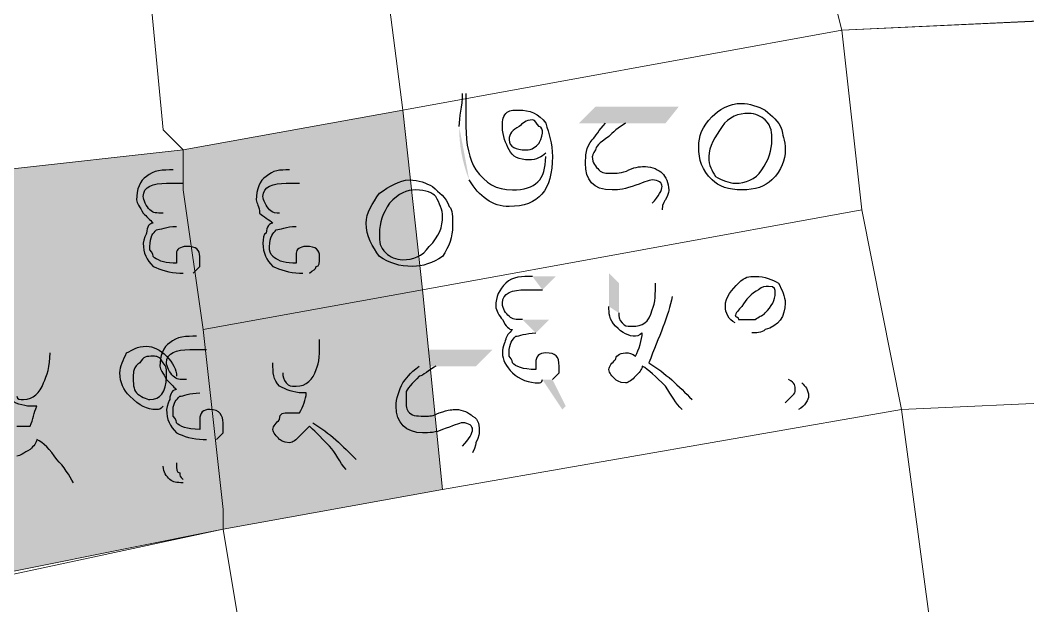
# Model space of a CAD drawing. Header units: metres. Extents: x 345912 to 349030, y 3061206 to 3061792.
# Drawn here: x 346861.21 to 346876.6, y 3061370.55 to 3061379.49 of the extents above; entities that cross this region are included whole.
import ezdxf

# ---------------------------------------------------------------- set-up
doc = ezdxf.new("R2010")
doc.units = ezdxf.units.M
doc.header["$MEASUREMENT"] = 0
doc.layers.add('PDF4_Geometry', color=7, linetype='Continuous')
doc.layers.add('PDF4_Solid Fills', color=7, linetype='Continuous')

msp = doc.modelspace()

# ---------------------------------------------------------------- hatches: boundary and pattern name
at = {"layer": 'PDF4_Solid Fills', "true_color": 0xc3c3c3, "transparency": 33554531}
h = msp.add_hatch(color=9, dxfattribs=at)
h.paths.add_polyline_path([(346861.86867, 3061355.56042), (346855.77267, 3061355.25562), (346854.85827, 3061364.39962), (346853.94387, 3061369.58122), (346859.73507, 3061370.80042), (346860.03987, 3061370.80042), (346860.95427, 3061365.61882), (346861.25907, 3061361.65642)], flags=0)
h.paths.add_polyline_path([(346864.00227, 3061332.39562), (346857.60147, 3061332.09083), (346856.68707, 3061342.14922), (346863.08787, 3061342.14922)], flags=0)
h.paths.add_polyline_path([(346838.09427, 3061366.83802), (346831.99827, 3061365.61882), (346831.08387, 3061365.31402), (346823.46387, 3061364.09482), (346814.01507, 3061362.26602), (346813.71028, 3061362.26602), (346791.45988, 3061357.99882), (346792.37427, 3061364.09482), (346811.27187, 3061367.75243), (346820.72067, 3061369.27642), (346829.55987, 3061371.10522), (346838.70387, 3061372.62922)], flags=0)
h.paths.add_polyline_path([(346867.65987, 3061372.32442), (346864.30707, 3061371.71482), (346864.30707, 3061372.01962), (346864.00227, 3061374.76282), (346867.35507, 3061375.37243)], flags=0)
h.paths.add_polyline_path([(346853.94387, 3061369.58122), (346845.71427, 3061368.05722), (346845.40947, 3061368.05722), (346845.10467, 3061368.05722), (346844.49507, 3061367.75243), (346838.09427, 3061366.83802), (346838.70387, 3061372.62922), (346849.06707, 3061374.76282), (346849.37187, 3061374.76282), (346849.67667, 3061375.06762), (346849.98147, 3061375.06762), (346850.28627, 3061375.06762), (346852.72467, 3061375.67722)], flags=0)
h.paths.add_polyline_path([(346859.73507, 3061370.80042), (346853.94387, 3061369.58122), (346852.72467, 3061375.67722), (346856.99187, 3061376.59162), (346858.82067, 3061376.89642), (346859.43027, 3061371.10522)], flags=0)
h.paths.add_polyline_path([(346864.00227, 3061374.76282), (346864.30707, 3061372.01962), (346864.30707, 3061371.71482), (346859.73507, 3061370.80042), (346859.43027, 3061371.10522), (346858.82067, 3061376.89642), (346860.95427, 3061377.20123), (346863.69747, 3061377.50603), (346863.69747, 3061376.89642)], flags=0)
h.paths.add_polyline_path([(346867.35507, 3061375.37243), (346864.00227, 3061374.76282), (346863.69747, 3061376.89642), (346863.69747, 3061377.50603), (346867.05027, 3061378.11562)], flags=0)
h.paths.add_polyline_path([(346956.05188, 3061317.15562), (346955.13748, 3061318.37482), (346952.39427, 3061320.81322), (346949.95587, 3061321.11802), (346943.85987, 3061323.25162), (346934.71587, 3061325.99482), (346928.01028, 3061327.51882), (346922.82867, 3061327.51882), (346919.78067, 3061327.21402), (346917.64707, 3061326.29962), (346909.41747, 3061322.03243), (346903.32147, 3061317.76522), (346901.18787, 3061317.15562), (346787.49747, 3061317.15562), (346787.19267, 3061318.37482), (346787.19267, 3061320.50842), (346788.10707, 3061333.91962), (346788.41187, 3061335.74842), (346788.41187, 3061342.14922), (346788.71668, 3061350.37882), (346789.63107, 3061357.08442), (346790.54547, 3061360.74202), (346790.54547, 3061366.22842), (346791.45988, 3061369.58122), (346794.50787, 3061379.03002), (346793.89827, 3061382.07802), (346793.59348, 3061382.99243), (346790.54547, 3061391.83162), (346787.19267, 3061402.80443), (346782.92547, 3061416.52042), (346782.92547, 3061419.87322), (346782.92547, 3061427.18843), (346780.18227, 3061437.55162), (346778.04867, 3061448.82923), (346775.30547, 3061457.36363), (346773.78147, 3061460.41162), (346770.73347, 3061464.06923), (346767.07587, 3061467.72682), (346763.11347, 3061473.51802), (346756.40787, 3061482.66203), (346754.88388, 3061486.31962), (346748.78787, 3061488.45322), (346744.82547, 3061489.36763), (346745.73987, 3061490.58682), (346754.57907, 3061487.84363), (346755.18867, 3061488.75802), (346754.57907, 3061494.24442), (346751.22627, 3061506.13162), (346747.56867, 3061512.83722), (346749.39748, 3061514.05643), (346753.35987, 3061506.43643), (346754.57907, 3061501.86442), (346756.71267, 3061492.72042), (346757.32227, 3061484.79563), (346760.37028, 3061481.13802), (346761.89427, 3061478.39483), (346767.07587, 3061470.77483), (346772.56227, 3061464.37402), (346775.00067, 3061461.02123), (346778.04867, 3061454.62042), (346780.18227, 3061447.00042), (346780.79187, 3061442.42843), (346784.44948, 3061428.10282), (346785.05907, 3061419.87322), (346785.36387, 3061417.13002), (346789.93587, 3061400.67083), (346795.11747, 3061386.04042), (346796.03187, 3061382.07802), (346795.42227, 3061375.67722), (346792.67907, 3061367.14282), (346792.37427, 3061364.09482), (346791.45988, 3061357.99882), (346791.15507, 3061353.73162), (346790.24067, 3061345.19722), (346789.93587, 3061333.61482), (346789.93587, 3061332.70042), (346789.63107, 3061331.48123), (346789.32628, 3061325.69002), (346789.02147, 3061321.42283), (346789.32628, 3061318.98443), (346789.63107, 3061317.15562), (346895.09187, 3061317.15562), (346896.00627, 3061317.46042), (346900.57827, 3061318.67962), (346905.45507, 3061320.81322), (346908.80787, 3061323.25162), (346916.12308, 3061327.21402), (346916.73267, 3061327.51882), (346917.64707, 3061327.82362), (346920.69507, 3061328.73802), (346927.70547, 3061328.73802), (346936.23988, 3061326.90923), (346946.29828, 3061324.16603), (346948.12707, 3061323.25162), (346949.04147, 3061322.94682), (346955.13748, 3061320.50842), (346957.57587, 3061318.37482), (346957.88067, 3061318.07002), (346958.49028, 3061317.15562)], flags=0)
h.paths.add_polyline_path([(346863.08787, 3061342.14922), (346856.68707, 3061342.14922), (346855.77267, 3061355.25562), (346861.86867, 3061355.56042), (346862.17347, 3061353.73162), (346862.78307, 3061343.97802)], flags=0)
h = msp.add_hatch(color=9, dxfattribs=at)
h.paths.add_polyline_path([(346861.86867, 3061355.56042), (346855.77267, 3061355.25562), (346854.85827, 3061364.39962), (346853.94387, 3061369.58122), (346859.73507, 3061370.80042), (346860.03987, 3061370.80042), (346860.95427, 3061365.61882), (346861.25907, 3061361.65642)], flags=0)
h.paths.add_polyline_path([(346864.00227, 3061332.39562), (346857.60147, 3061332.09083), (346856.68707, 3061342.14922), (346863.08787, 3061342.14922)], flags=0)
h.paths.add_polyline_path([(346838.09427, 3061366.83802), (346831.99827, 3061365.61882), (346831.08387, 3061365.31402), (346823.46387, 3061364.09482), (346814.01507, 3061362.26602), (346813.71028, 3061362.26602), (346791.45988, 3061357.99882), (346792.37427, 3061364.09482), (346811.27187, 3061367.75243), (346820.72067, 3061369.27642), (346829.55987, 3061371.10522), (346838.70387, 3061372.62922)], flags=0)
h.paths.add_polyline_path([(346867.65987, 3061372.32442), (346864.30707, 3061371.71482), (346864.30707, 3061372.01962), (346864.00227, 3061374.76282), (346867.35507, 3061375.37243)], flags=0)
h.paths.add_polyline_path([(346853.94387, 3061369.58122), (346845.71427, 3061368.05722), (346845.40947, 3061368.05722), (346845.10467, 3061368.05722), (346844.49507, 3061367.75243), (346838.09427, 3061366.83802), (346838.70387, 3061372.62922), (346849.06707, 3061374.76282), (346849.37187, 3061374.76282), (346849.67667, 3061375.06762), (346849.98147, 3061375.06762), (346850.28627, 3061375.06762), (346852.72467, 3061375.67722)], flags=0)
h.paths.add_polyline_path([(346859.73507, 3061370.80042), (346853.94387, 3061369.58122), (346852.72467, 3061375.67722), (346856.99187, 3061376.59162), (346858.82067, 3061376.89642), (346859.43027, 3061371.10522)], flags=0)
h.paths.add_polyline_path([(346864.00227, 3061374.76282), (346864.30707, 3061372.01962), (346864.30707, 3061371.71482), (346859.73507, 3061370.80042), (346859.43027, 3061371.10522), (346858.82067, 3061376.89642), (346860.95427, 3061377.20123), (346863.69747, 3061377.50603), (346863.69747, 3061376.89642)], flags=0)
h.paths.add_polyline_path([(346867.35507, 3061375.37243), (346864.00227, 3061374.76282), (346863.69747, 3061376.89642), (346863.69747, 3061377.50603), (346867.05027, 3061378.11562)], flags=0)
h.paths.add_polyline_path([(346956.05188, 3061317.15562), (346955.13748, 3061318.37482), (346952.39427, 3061320.81322), (346949.95587, 3061321.11802), (346943.85987, 3061323.25162), (346934.71587, 3061325.99482), (346928.01028, 3061327.51882), (346922.82867, 3061327.51882), (346919.78067, 3061327.21402), (346917.64707, 3061326.29962), (346909.41747, 3061322.03243), (346903.32147, 3061317.76522), (346901.18787, 3061317.15562), (346787.49747, 3061317.15562), (346787.19267, 3061318.37482), (346787.19267, 3061320.50842), (346788.10707, 3061333.91962), (346788.41187, 3061335.74842), (346788.41187, 3061342.14922), (346788.71668, 3061350.37882), (346789.63107, 3061357.08442), (346790.54547, 3061360.74202), (346790.54547, 3061366.22842), (346791.45988, 3061369.58122), (346794.50787, 3061379.03002), (346793.89827, 3061382.07802), (346793.59348, 3061382.99243), (346790.54547, 3061391.83162), (346787.19267, 3061402.80443), (346782.92547, 3061416.52042), (346782.92547, 3061419.87322), (346782.92547, 3061427.18843), (346780.18227, 3061437.55162), (346778.04867, 3061448.82923), (346775.30547, 3061457.36363), (346773.78147, 3061460.41162), (346770.73347, 3061464.06923), (346767.07587, 3061467.72682), (346763.11347, 3061473.51802), (346756.40787, 3061482.66203), (346754.88388, 3061486.31962), (346748.78787, 3061488.45322), (346744.82547, 3061489.36763), (346745.73987, 3061490.58682), (346754.57907, 3061487.84363), (346755.18867, 3061488.75802), (346754.57907, 3061494.24442), (346751.22627, 3061506.13162), (346747.56867, 3061512.83722), (346749.39748, 3061514.05643), (346753.35987, 3061506.43643), (346754.57907, 3061501.86442), (346756.71267, 3061492.72042), (346757.32227, 3061484.79563), (346760.37028, 3061481.13802), (346761.89427, 3061478.39483), (346767.07587, 3061470.77483), (346772.56227, 3061464.37402), (346775.00067, 3061461.02123), (346778.04867, 3061454.62042), (346780.18227, 3061447.00042), (346780.79187, 3061442.42843), (346784.44948, 3061428.10282), (346785.05907, 3061419.87322), (346785.36387, 3061417.13002), (346789.93587, 3061400.67083), (346795.11747, 3061386.04042), (346796.03187, 3061382.07802), (346795.42227, 3061375.67722), (346792.67907, 3061367.14282), (346792.37427, 3061364.09482), (346791.45988, 3061357.99882), (346791.15507, 3061353.73162), (346790.24067, 3061345.19722), (346789.93587, 3061333.61482), (346789.93587, 3061332.70042), (346789.63107, 3061331.48123), (346789.32628, 3061325.69002), (346789.02147, 3061321.42283), (346789.32628, 3061318.98443), (346789.63107, 3061317.15562), (346895.09187, 3061317.15562), (346896.00627, 3061317.46042), (346900.57827, 3061318.67962), (346905.45507, 3061320.81322), (346908.80787, 3061323.25162), (346916.12308, 3061327.21402), (346916.73267, 3061327.51882), (346917.64707, 3061327.82362), (346920.69507, 3061328.73802), (346927.70547, 3061328.73802), (346936.23988, 3061326.90923), (346946.29828, 3061324.16603), (346948.12707, 3061323.25162), (346949.04147, 3061322.94682), (346955.13748, 3061320.50842), (346957.57587, 3061318.37482), (346957.88067, 3061318.07002), (346958.49028, 3061317.15562)], flags=0)
h.paths.add_polyline_path([(346863.08787, 3061342.14922), (346856.68707, 3061342.14922), (346855.77267, 3061355.25562), (346861.86867, 3061355.56042), (346862.17347, 3061353.73162), (346862.78307, 3061343.97802)], flags=0)
at = {"layer": 'PDF4_Solid Fills', "transparency": 33554559}
h = msp.add_hatch(color=256, dxfattribs=at)
h.paths.add_polyline_path([(346867.91387, 3061377.86164, 0.09913524), (346868.06627, 3061377.04884)], flags=0)
h.paths.add_polyline_path([(346867.96467, 3061378.36964), (346868.01547, 3061378.36964)], flags=0)
h.paths.add_polyline_path([(346869.23467, 3061377.40444), (346869.23467, 3061377.45524)], flags=0)
h.paths.add_polyline_path([(346870.14907, 3061377.91244), (346869.74267, 3061377.91244), (346869.99667, 3061378.16644), (346871.26667, 3061378.16644), (346871.06347, 3061377.91244), (346870.45387, 3061377.91244)], flags=0)
h.paths.add_polyline_path([(346871.01267, 3061376.59164), (346870.86027, 3061376.69324)], flags=0)
h = msp.add_hatch(color=256, dxfattribs=at)
h.paths.add_polyline_path([(346863.69748, 3061376.99803), (346863.90068, 3061377.20123), (346863.54508, 3061377.20123)], flags=0)
h.paths.add_polyline_path([(346863.69748, 3061375.62643), (346864.00228, 3061375.16923), (346864.05308, 3061375.22003), (346863.84988, 3061375.62643)], flags=0)
h.paths.add_polyline_path([(346863.59588, 3061376.33763), (346863.79908, 3061376.54083), (346863.39268, 3061376.54083)], flags=0)
h.paths.add_polyline_path([(346865.47548, 3061376.99803), (346865.67868, 3061377.20123), (346865.32308, 3061377.20123)], flags=0)
h.paths.add_polyline_path([(346865.52628, 3061375.62643), (346865.78028, 3061375.16923), (346865.83108, 3061375.22003), (346865.62788, 3061375.62643)], flags=0)
h.paths.add_polyline_path([(346865.42468, 3061376.33763), (346865.62788, 3061376.54083), (346865.17068, 3061376.54083)], flags=0)
h = msp.add_hatch(color=256, dxfattribs=at)
h.paths.add_polyline_path([(346869.18388, 3061375.37243), (346869.38708, 3061375.57563), (346869.03148, 3061375.57563)], flags=0)
h.paths.add_polyline_path([(346869.18388, 3061374.00083), (346869.48868, 3061373.54363), (346869.53948, 3061373.59443), (346869.33628, 3061374.00083)], flags=0)
h.paths.add_polyline_path([(346869.08228, 3061374.71203), (346869.28548, 3061374.91523), (346868.87908, 3061374.91523)], flags=0)
h.paths.add_polyline_path([(346870.91108, 3061375.47403), (346871.16508, 3061375.27083)], flags=0)
h.paths.add_polyline_path([(346871.46988, 3061373.69603), (346871.31748, 3061373.54363)], flags=0)
h.paths.add_polyline_path([(346870.19988, 3061375.11843), (346870.19988, 3061375.62643), (346870.35228, 3061375.47403), (346870.35228, 3061375.01683)], flags=0)
h.paths.add_polyline_path([(346872.38428, 3061374.71203), (346873.14628, 3061373.95003)], flags=0)
h.paths.add_polyline_path([(346873.09548, 3061373.54363), (346872.89228, 3061373.64523)], flags=0)
h.paths.add_polyline_path([(346872.94308, 3061374.00083), (346872.13028, 3061374.86443)], flags=0)
h = msp.add_hatch(color=256, dxfattribs=at)
h.paths.add_polyline_path([(346864.05308, 3061374.45803), (346864.25628, 3061374.66123), (346863.90068, 3061374.66123)], flags=0)
h.paths.add_polyline_path([(346864.05308, 3061373.08643), (346864.35788, 3061372.62923), (346864.40868, 3061372.68003), (346864.20548, 3061373.08643)], flags=0)
h.paths.add_polyline_path([(346863.95148, 3061373.79763), (346864.15468, 3061374.00083), (346863.74828, 3061374.00083)], flags=0)
h.paths.add_polyline_path([(346865.78028, 3061374.61043), (346866.03428, 3061374.40723)], flags=0)
h.paths.add_polyline_path([(346865.67868, 3061373.34043, 0.07569992), (346866.03428, 3061374.40723)], flags=0)
h.paths.add_polyline_path([(346866.33908, 3061372.78163), (346866.18668, 3061372.62923)], flags=0)
h.paths.add_polyline_path([(346865.06908, 3061374.25483), (346865.06908, 3061374.76283), (346865.22148, 3061374.55963), (346865.22148, 3061374.10243)], flags=0)
h.paths.add_polyline_path([(346867.30428, 3061374.20403), (346866.84708, 3061374.20403), (346867.10108, 3061374.45803), (346868.42188, 3061374.45803), (346868.16788, 3061374.20403), (346867.55828, 3061374.20403)], flags=0)
h.paths.add_polyline_path([(346868.11708, 3061372.88323), (346867.96468, 3061372.98483)], flags=0)
h = msp.add_hatch(color=256, dxfattribs=at)
h.paths.add_polyline_path([(346859.88748, 3061374.25483), (346860.09068, 3061374.45803), (346859.73508, 3061374.45803)], flags=0)
h.paths.add_polyline_path([(346859.93828, 3061372.88323), (346860.19228, 3061372.42603), (346860.24308, 3061372.47683), (346860.03988, 3061372.88323)], flags=0)
h.paths.add_polyline_path([(346859.83668, 3061373.59443), (346860.03988, 3061373.79763), (346859.58268, 3061373.79763)], flags=0)
h.paths.add_polyline_path([(346861.66548, 3061374.40723), (346861.86868, 3061374.20403)], flags=0)
h.paths.add_polyline_path([(346861.51308, 3061373.13723, 0.07569992), (346861.86868, 3061374.20403)], flags=0)
h.paths.add_polyline_path([(346862.22428, 3061372.57843, 0.05915123), (346861.51308, 3061373.13723)], flags=0)
h.paths.add_polyline_path([(346862.22428, 3061372.57843), (346862.02108, 3061372.42603)], flags=0)
h.paths.add_polyline_path([(346860.90348, 3061374.05163), (346860.90348, 3061374.55963), (346861.10668, 3061374.35643), (346861.10668, 3061373.89923)], flags=0)
h.paths.add_polyline_path([(346863.59588, 3061374.05163), (346863.59588, 3061372.73083)], flags=0)
h.paths.add_polyline_path([(346863.69748, 3061372.47683), (346863.69748, 3061372.42603)], flags=0)

# ---------------------------------------------------------------- linework, layer by layer
at = {"layer": 'PDF4_Geometry', "lineweight": 9}
for points in [[(346873.14628, 3061381.77322), (346873.75587, 3061379.33483), (346867.05028, 3061378.11564), (346864.61188, 3061397.01322), (346869.48867, 3061399.14683), (346870.40308, 3061397.62284), (346872.53668, 3061385.73564), (346873.14628, 3061382.07803)], [(346873.14628, 3061381.77322), (346873.75587, 3061379.33483), (346867.05028, 3061378.11564), (346864.61188, 3061397.01322), (346869.48867, 3061399.14683), (346870.40308, 3061397.62284), (346872.53668, 3061385.73564), (346873.14628, 3061382.07803)], [(346867.05028, 3061378.11564), (346863.69748, 3061377.50602), (346863.39268, 3061377.81083), (346862.78308, 3061384.21164), (346861.25908, 3061395.48923), (346864.00227, 3061396.70844), (346864.61188, 3061397.01322)], [(346867.05028, 3061378.11564), (346863.69748, 3061377.50602), (346863.39268, 3061377.81083), (346862.78308, 3061384.21164), (346861.25908, 3061395.48923), (346864.00227, 3061396.70844), (346864.61188, 3061397.01322)], [(346863.69748, 3061377.50602), (346860.95427, 3061377.20124), (346858.21108, 3061394.27004), (346861.25908, 3061395.48923), (346862.78308, 3061384.21164), (346863.39268, 3061377.81083)], [(346863.69748, 3061377.50602), (346860.95427, 3061377.20124), (346858.21108, 3061394.27004), (346861.25908, 3061395.48923), (346862.78308, 3061384.21164), (346863.39268, 3061377.81083)], [(346873.75587, 3061379.33483), (346873.14628, 3061381.77322), (346880.15668, 3061382.68763), (346880.46147, 3061379.63963)], [(346873.75587, 3061379.33483), (346873.14628, 3061381.77322), (346880.15668, 3061382.68763), (346880.46147, 3061379.63963)], [(346874.67028, 3061373.54363), (346874.06067, 3061376.59164), (346873.75587, 3061379.33483), (346886.55748, 3061379.94444), (346887.16707, 3061377.20124), (346888.08147, 3061374.15322)], [(346874.67028, 3061373.54363), (346874.06067, 3061376.59164), (346873.75587, 3061379.33483), (346886.55748, 3061379.94444), (346887.16707, 3061377.20124), (346888.08147, 3061374.15322)], [(346873.75587, 3061379.33483), (346874.06067, 3061376.59164), (346867.35507, 3061375.37243), (346867.05028, 3061378.11564)], [(346873.75587, 3061379.33483), (346874.06067, 3061376.59164), (346867.35507, 3061375.37243), (346867.05028, 3061378.11564)], [(346867.35507, 3061375.37243), (346864.00227, 3061374.76282), (346863.69747, 3061376.89642), (346863.69747, 3061377.50603), (346867.05027, 3061378.11562)], [(346867.35507, 3061375.37243), (346864.00227, 3061374.76282), (346863.69747, 3061376.89642), (346863.69747, 3061377.50603), (346867.05027, 3061378.11562)], [(346864.00227, 3061374.76282), (346864.30707, 3061372.01962), (346864.30707, 3061371.71482), (346859.73507, 3061370.80042), (346859.43027, 3061371.10522), (346858.82067, 3061376.89642), (346860.95427, 3061377.20123), (346863.69747, 3061377.50603), (346863.69747, 3061376.89642)], [(346864.00227, 3061374.76282), (346864.30707, 3061372.01962), (346864.30707, 3061371.71482), (346859.73507, 3061370.80042), (346859.43027, 3061371.10522), (346858.82067, 3061376.89642), (346860.95427, 3061377.20123), (346863.69747, 3061377.50603), (346863.69747, 3061376.89642)], [(346874.67028, 3061373.54363), (346867.65988, 3061372.32444), (346867.35507, 3061375.37243), (346874.06067, 3061376.59164)], [(346874.67028, 3061373.54363), (346867.65988, 3061372.32444), (346867.35507, 3061375.37243), (346874.06067, 3061376.59164)], [(346867.65987, 3061372.32442), (346864.30707, 3061371.71482), (346864.30707, 3061372.01962), (346864.00227, 3061374.76282), (346867.35507, 3061375.37243)], [(346867.65987, 3061372.32442), (346864.30707, 3061371.71482), (346864.30707, 3061372.01962), (346864.00227, 3061374.76282), (346867.35507, 3061375.37243)], [(346889.91028, 3061367.75243), (346884.11908, 3061367.75243), (346875.27988, 3061368.97164), (346874.67028, 3061373.54363), (346888.08147, 3061374.15322)], [(346889.91028, 3061367.75243), (346884.11908, 3061367.75243), (346875.27988, 3061368.97164), (346874.67028, 3061373.54363), (346888.08147, 3061374.15322)], [(346875.27988, 3061368.97164), (346876.49908, 3061364.39963), (346865.83108, 3061362.57083), (346864.30707, 3061371.71483), (346867.65988, 3061372.32444), (346874.67028, 3061373.54363)], [(346875.27988, 3061368.97164), (346876.49908, 3061364.39963), (346865.83108, 3061362.57083), (346864.30707, 3061371.71483), (346867.65988, 3061372.32444), (346874.67028, 3061373.54363)], [(346861.25908, 3061361.65643), (346860.95427, 3061365.61884), (346860.03988, 3061370.80042), (346864.30707, 3061371.71483), (346865.83108, 3061362.57083)], [(346861.25908, 3061361.65643), (346860.95427, 3061365.61884), (346860.03988, 3061370.80042), (346864.30707, 3061371.71483), (346865.83108, 3061362.57083)]]:
    msp.add_lwpolyline(points, close=True, dxfattribs=at)
at = {"layer": 'PDF4_Geometry', "lineweight": 25}
for points in [[(346867.91387, 3061377.86164), (346867.91387, 3061378.01404), (346867.96467, 3061378.16644), (346867.96467, 3061378.36964)], [(346868.01547, 3061378.36964), (346868.01547, 3061378.31884), (346868.01547, 3061378.21724), (346868.01547, 3061378.11564)], [(346871.77467, 3061378.01404), (346871.87627, 3061378.11564), (346872.02867, 3061378.21724), (346872.23187, 3061378.21724)], [(346872.23187, 3061378.21724), (346872.33347, 3061378.21724), (346872.48587, 3061378.16644), (346872.58747, 3061378.11564)], [(346868.01547, 3061378.11564), (346868.01547, 3061378.01404), (346868.01547, 3061377.91244), (346868.01547, 3061377.86164)], [(346868.57427, 3061377.86164), (346868.57427, 3061377.91244), (346868.57427, 3061378.01404), (346868.62507, 3061378.06484)], [(346868.62507, 3061378.06484), (346868.67587, 3061378.11564), (346868.72667, 3061378.11564), (346868.82827, 3061378.11564)], [(346868.82827, 3061378.11564), (346868.98067, 3061378.11564), (346869.13307, 3061378.06484), (346869.23467, 3061377.91244)], [(346871.57147, 3061377.55684), (346871.57147, 3061377.70924), (346871.62227, 3061377.86164), (346871.77467, 3061378.01404)], [(346872.33347, 3061378.06484), (346872.18107, 3061378.06484), (346872.02867, 3061378.01404), (346871.92707, 3061377.86164)], [(346872.58747, 3061377.96324), (346872.53667, 3061378.01404), (346872.43507, 3061378.06484), (346872.33347, 3061378.06484)], [(346872.58747, 3061378.11564), (346872.68907, 3061378.01404), (346872.79067, 3061377.96324), (346872.84147, 3061377.81084)], [(346868.01547, 3061377.86164), (346868.01547, 3061377.60764), (346868.06627, 3061377.35364), (346868.16787, 3061377.20124)], [(346868.67587, 3061377.50604), (346868.62507, 3061377.60764), (346868.57427, 3061377.70924), (346868.57427, 3061377.86164)], [(346868.82827, 3061377.86164), (346868.72667, 3061377.81084), (346868.67587, 3061377.76004), (346868.67587, 3061377.65844)], [(346869.03147, 3061377.96324), (346868.92987, 3061377.96324), (346868.87907, 3061377.91244), (346868.82827, 3061377.86164)], [(346869.13307, 3061377.86164), (346869.08227, 3061377.91244), (346869.08227, 3061377.96324), (346869.03147, 3061377.96324)], [(346869.18387, 3061377.76004), (346869.18387, 3061377.81084), (346869.18387, 3061377.86164), (346869.13307, 3061377.86164)], [(346869.23467, 3061377.91244), (346869.28547, 3061377.76004), (346869.33627, 3061377.60764), (346869.33627, 3061377.40444)], [(346869.94587, 3061377.65844), (346869.99667, 3061377.70924), (346870.04747, 3061377.81084), (346870.14907, 3061377.91244)], [(346870.45387, 3061377.91244), (346870.35227, 3061377.86164), (346870.25067, 3061377.76004), (346870.19987, 3061377.70924)], [(346871.92707, 3061377.86164), (346871.82547, 3061377.70924), (346871.72387, 3061377.55684), (346871.72387, 3061377.40444)], [(346872.68907, 3061377.65844), (346872.68907, 3061377.76004), (346872.68907, 3061377.86164), (346872.58747, 3061377.96324)], [(346869.13307, 3061377.60764), (346869.13307, 3061377.60764), (346869.18387, 3061377.70924), (346869.18387, 3061377.76004)], [(346870.19987, 3061377.70924), (346870.04747, 3061377.60764), (346869.99667, 3061377.55684), (346869.99667, 3061377.50604)], [(346872.84147, 3061377.81084), (346872.84147, 3061377.76004), (346872.89227, 3061377.65844), (346872.89227, 3061377.50604)], [(346868.67587, 3061377.65844), (346868.67587, 3061377.55684), (346868.77747, 3061377.50604), (346868.92987, 3061377.50604)], [(346868.92987, 3061377.50604), (346869.03147, 3061377.50604), (346869.08227, 3061377.55684), (346869.13307, 3061377.60764)], [(346869.84427, 3061377.30284), (346869.84427, 3061377.40444), (346869.84427, 3061377.55684), (346869.94587, 3061377.65844)], [(346871.77467, 3061377.04884), (346871.62227, 3061377.20124), (346871.57147, 3061377.35364), (346871.57147, 3061377.55684)], [(346872.53667, 3061377.20124), (346872.63827, 3061377.35364), (346872.68907, 3061377.50604), (346872.68907, 3061377.65844)], [(346868.98067, 3061377.35364), (346868.82827, 3061377.35364), (346868.72667, 3061377.40444), (346868.67587, 3061377.50604)], [(346869.33627, 3061377.40444), (346869.33627, 3061376.89644), (346869.13307, 3061376.64244), (346868.67587, 3061376.64244)], [(346868.72667, 3061376.89644), (346869.08227, 3061376.89644), (346869.23467, 3061377.04884), (346869.23467, 3061377.40444)], [(346869.23467, 3061377.45524), (346869.18387, 3061377.40444), (346869.08227, 3061377.35364), (346868.98067, 3061377.35364)], [(346869.99667, 3061377.50604), (346869.94587, 3061377.45524), (346869.94587, 3061377.40444), (346869.94587, 3061377.40444)], [(346869.94587, 3061377.40444), (346869.94587, 3061377.30284), (346869.99667, 3061377.25204), (346870.04747, 3061377.20124)], [(346871.72387, 3061377.40444), (346871.72387, 3061377.25204), (346871.77467, 3061377.20124), (346871.82547, 3061377.09964)], [(346872.89227, 3061377.50604), (346872.89227, 3061377.35364), (346872.84147, 3061377.20124), (346872.68907, 3061377.04884)], [(346870.25067, 3061376.89644), (346869.94587, 3061376.89644), (346869.84427, 3061377.04884), (346869.84427, 3061377.30284)], [(346870.50467, 3061377.20124), (346870.60627, 3061377.25204), (346870.70787, 3061377.25204), (346870.75867, 3061377.25204)], [(346870.75867, 3061377.25204), (346870.86027, 3061377.25204), (346870.96187, 3061377.20124), (346871.01267, 3061377.15044)], [(346863.13868, 3061377.09963), (346863.03708, 3061377.04883), (346862.98628, 3061376.89643), (346862.98628, 3061376.74403)], [(346863.54508, 3061377.20123), (346863.39268, 3061377.20123), (346863.24028, 3061377.20123), (346863.13868, 3061377.09963)], [(346864.96748, 3061377.09963), (346864.86588, 3061377.04883), (346864.81508, 3061376.89643), (346864.81508, 3061376.74403)], [(346865.32308, 3061377.20123), (346865.17068, 3061377.20123), (346865.06908, 3061377.20123), (346864.96748, 3061377.09963)], [(346868.16787, 3061377.20124), (346868.32027, 3061376.99804), (346868.47267, 3061376.89644), (346868.72667, 3061376.89644)], [(346870.04747, 3061377.20124), (346870.09827, 3061377.15044), (346870.14907, 3061377.15044), (346870.25067, 3061377.15044)], [(346870.25067, 3061377.15044), (346870.30147, 3061377.15044), (346870.40307, 3061377.15044), (346870.50467, 3061377.20124)], [(346871.01267, 3061377.15044), (346871.06347, 3061377.09964), (346871.11427, 3061376.99804), (346871.11427, 3061376.89644)], [(346871.82547, 3061377.09964), (346871.92707, 3061377.04884), (346872.02867, 3061376.99804), (346872.13027, 3061376.99804)], [(346872.13027, 3061376.99804), (346872.28267, 3061376.99804), (346872.43507, 3061377.04884), (346872.53667, 3061377.20124)], [(346863.08788, 3061376.79483), (346863.08788, 3061376.94723), (346863.24028, 3061376.99803), (346863.44348, 3061376.99803)], [(346863.44348, 3061376.99803), (346863.49428, 3061376.99803), (346863.54508, 3061376.99803), (346863.59588, 3061376.99803)], [(346863.59588, 3061376.99803), (346863.64668, 3061376.99803), (346863.64668, 3061376.99803), (346863.69748, 3061376.99803)], [(346864.91668, 3061376.79483), (346864.91668, 3061376.94723), (346865.06908, 3061376.99803), (346865.27228, 3061376.99803)], [(346865.27228, 3061376.99803), (346865.32308, 3061376.99803), (346865.32308, 3061376.99803), (346865.37388, 3061376.99803)], [(346865.37388, 3061376.99803), (346865.42468, 3061376.99803), (346865.47548, 3061376.99803), (346865.47548, 3061376.99803)], [(346866.69468, 3061376.84563), (346866.84708, 3061376.94723), (346866.99948, 3061377.04883), (346867.15188, 3061377.04883)], [(346867.15188, 3061377.04883), (346867.30428, 3061377.04883), (346867.40588, 3061376.99803), (346867.50748, 3061376.94723)], [(346867.50748, 3061376.94723), (346867.60908, 3061376.84563), (346867.71068, 3061376.79483), (346867.76148, 3061376.64243)], [(346868.67587, 3061376.64244), (346868.42187, 3061376.64244), (346868.21867, 3061376.79484), (346868.06627, 3061377.04884)], [(346870.55547, 3061376.94724), (346870.40307, 3061376.89644), (346870.30147, 3061376.89644), (346870.25067, 3061376.89644)], [(346870.86027, 3061377.04884), (346870.80947, 3061377.04884), (346870.70787, 3061376.99804), (346870.55547, 3061376.94724)], [(346871.01267, 3061376.94724), (346871.01267, 3061376.99804), (346870.96187, 3061377.04884), (346870.86027, 3061377.04884)], [(346870.86027, 3061376.69324), (346870.96187, 3061376.79484), (346871.01267, 3061376.89644), (346871.01267, 3061376.94724)], [(346872.23187, 3061376.89644), (346872.02867, 3061376.89644), (346871.87627, 3061376.94724), (346871.77467, 3061377.04884)], [(346872.68907, 3061377.04884), (346872.58747, 3061376.94724), (346872.43507, 3061376.89644), (346872.23187, 3061376.89644)], [(346863.18948, 3061376.59163), (346863.13868, 3061376.64243), (346863.08788, 3061376.74403), (346863.08788, 3061376.79483)], [(346865.01828, 3061376.59163), (346864.96748, 3061376.64243), (346864.91668, 3061376.74403), (346864.91668, 3061376.79483)], [(346866.49148, 3061376.38843), (346866.49148, 3061376.54083), (346866.59308, 3061376.69323), (346866.69468, 3061376.84563)], [(346867.25348, 3061376.89643), (346867.10108, 3061376.89643), (346866.99948, 3061376.84563), (346866.84708, 3061376.69323)], [(346867.55828, 3061376.79483), (346867.50748, 3061376.84563), (346867.40588, 3061376.89643), (346867.25348, 3061376.89643)], [(346867.65988, 3061376.49003), (346867.65988, 3061376.59163), (346867.60908, 3061376.69323), (346867.55828, 3061376.79483)], [(346871.11427, 3061376.89644), (346871.11427, 3061376.89644), (346871.11427, 3061376.84564), (346871.06347, 3061376.74404)], [(346862.98628, 3061376.74403), (346862.98628, 3061376.69323), (346863.03708, 3061376.64243), (346863.08788, 3061376.54083)], [(346864.81508, 3061376.74403), (346864.81508, 3061376.69323), (346864.86588, 3061376.64243), (346864.86588, 3061376.54083)], [(346866.84708, 3061376.69323), (346866.74548, 3061376.54083), (346866.69468, 3061376.38843), (346866.69468, 3061376.23603)], [(346867.76148, 3061376.64243), (346867.81228, 3061376.59163), (346867.81228, 3061376.49003), (346867.81228, 3061376.33763)], [(346871.06347, 3061376.74404), (346871.06347, 3061376.74404), (346871.01267, 3061376.69324), (346871.01267, 3061376.59164)], [(346863.08788, 3061376.54083), (346863.13868, 3061376.49003), (346863.18948, 3061376.43923), (346863.24028, 3061376.38843)], [(346863.39268, 3061376.54083), (346863.29108, 3061376.54083), (346863.24028, 3061376.54083), (346863.18948, 3061376.59163)], [(346864.86588, 3061376.54083), (346864.91668, 3061376.49003), (346865.01828, 3061376.43923), (346865.06908, 3061376.38843)], [(346865.17068, 3061376.54083), (346865.11988, 3061376.54083), (346865.06908, 3061376.54083), (346865.01828, 3061376.59163)], [(346867.45668, 3061376.03283), (346867.60908, 3061376.18523), (346867.65988, 3061376.33763), (346867.65988, 3061376.49003)], [(346863.24028, 3061376.38843), (346863.18948, 3061376.38843), (346863.13868, 3061376.33763), (346863.13868, 3061376.23603)], [(346863.29108, 3061376.28683), (346863.34188, 3061376.28683), (346863.44348, 3061376.33763), (346863.59588, 3061376.33763)], [(346865.06908, 3061376.38843), (346865.01828, 3061376.38843), (346864.96748, 3061376.33763), (346864.96748, 3061376.23603)], [(346865.11988, 3061376.28683), (346865.17068, 3061376.28683), (346865.27228, 3061376.33763), (346865.42468, 3061376.33763)], [(346866.69468, 3061375.88043), (346866.59308, 3061376.03283), (346866.49148, 3061376.18523), (346866.49148, 3061376.38843)], [(346867.81228, 3061376.33763), (346867.81228, 3061376.18523), (346867.76148, 3061376.03283), (346867.65988, 3061375.88043)], [(346863.13868, 3061376.23603), (346863.13868, 3061376.23603), (346863.08788, 3061376.13443), (346863.08788, 3061376.08363)], [(346863.18948, 3061376.03283), (346863.18948, 3061376.18523), (346863.24028, 3061376.23603), (346863.29108, 3061376.28683)], [(346864.96748, 3061376.23603), (346864.91668, 3061376.23603), (346864.91668, 3061376.13443), (346864.91668, 3061376.08363)], [(346865.01828, 3061376.03283), (346865.01828, 3061376.18523), (346865.06908, 3061376.23603), (346865.11988, 3061376.28683)], [(346866.69468, 3061376.23603), (346866.69468, 3061376.08363), (346866.69468, 3061376.03283), (346866.79628, 3061375.93123)], [(346863.08788, 3061376.08363), (346863.08788, 3061375.93123), (346863.13868, 3061375.82963), (346863.24028, 3061375.72803)], [(346863.18948, 3061375.98203), (346863.18948, 3061376.03283), (346863.18948, 3061376.03283), (346863.18948, 3061376.03283)], [(346863.74828, 3061376.03283), (346863.64668, 3061376.03283), (346863.59588, 3061375.98203), (346863.59588, 3061375.93123)], [(346863.95148, 3061375.88043), (346863.95148, 3061375.98203), (346863.90068, 3061376.03283), (346863.74828, 3061376.03283)], [(346864.91668, 3061376.08363), (346864.91668, 3061375.93123), (346864.96748, 3061375.82963), (346865.06908, 3061375.72803)], [(346865.01828, 3061375.98203), (346865.01828, 3061376.03283), (346865.01828, 3061376.03283), (346865.01828, 3061376.03283)], [(346865.57708, 3061376.03283), (346865.47548, 3061376.03283), (346865.42468, 3061375.98203), (346865.42468, 3061375.93123)], [(346865.78028, 3061375.88043), (346865.78028, 3061375.98203), (346865.72948, 3061376.03283), (346865.57708, 3061376.03283)], [(346867.05028, 3061375.82963), (346867.20268, 3061375.82963), (346867.35508, 3061375.88043), (346867.45668, 3061376.03283)], [(346863.24028, 3061375.88043), (346863.24028, 3061375.88043), (346863.24028, 3061375.93123), (346863.18948, 3061375.98203)], [(346863.54508, 3061375.77883), (346863.39268, 3061375.77883), (346863.29108, 3061375.82963), (346863.24028, 3061375.88043)], [(346863.59588, 3061375.93123), (346863.59588, 3061375.88043), (346863.59588, 3061375.88043), (346863.59588, 3061375.88043)], [(346863.59588, 3061375.88043), (346863.59588, 3061375.88043), (346863.59588, 3061375.82963), (346863.59588, 3061375.82963)], [(346863.95148, 3061375.72803), (346863.95148, 3061375.72803), (346863.95148, 3061375.77883), (346863.95148, 3061375.88043)], [(346865.06908, 3061375.88043), (346865.06908, 3061375.88043), (346865.01828, 3061375.93123), (346865.01828, 3061375.98203)], [(346865.37388, 3061375.77883), (346865.22148, 3061375.77883), (346865.11988, 3061375.82963), (346865.06908, 3061375.88043)], [(346865.42468, 3061375.93123), (346865.42468, 3061375.88043), (346865.42468, 3061375.88043), (346865.42468, 3061375.88043)], [(346865.42468, 3061375.88043), (346865.42468, 3061375.88043), (346865.42468, 3061375.82963), (346865.42468, 3061375.82963)], [(346865.72948, 3061375.72803), (346865.78028, 3061375.72803), (346865.78028, 3061375.77883), (346865.78028, 3061375.88043)], [(346867.20268, 3061375.72803), (346866.99948, 3061375.72803), (346866.84708, 3061375.77883), (346866.69468, 3061375.88043)], [(346866.79628, 3061375.93123), (346866.84708, 3061375.88043), (346866.94868, 3061375.82963), (346867.05028, 3061375.82963)], [(346867.65988, 3061375.88043), (346867.50748, 3061375.77883), (346867.35508, 3061375.72803), (346867.20268, 3061375.72803)], [(346863.24028, 3061375.72803), (346863.34188, 3061375.67723), (346863.49428, 3061375.62643), (346863.64668, 3061375.62643)], [(346863.59588, 3061375.77883), (346863.59588, 3061375.77883), (346863.59588, 3061375.77883), (346863.54508, 3061375.77883)], [(346863.59588, 3061375.82963), (346863.59588, 3061375.82963), (346863.59588, 3061375.77883), (346863.59588, 3061375.77883)], [(346863.84988, 3061375.62643), (346863.90068, 3061375.67723), (346863.90068, 3061375.67723), (346863.95148, 3061375.72803)], [(346865.06908, 3061375.72803), (346865.17068, 3061375.67723), (346865.32308, 3061375.62643), (346865.47548, 3061375.62643)], [(346865.42468, 3061375.77883), (346865.42468, 3061375.77883), (346865.42468, 3061375.77883), (346865.37388, 3061375.77883)], [(346865.42468, 3061375.82963), (346865.42468, 3061375.82963), (346865.42468, 3061375.77883), (346865.42468, 3061375.77883)], [(346865.62788, 3061375.62643), (346865.67868, 3061375.67723), (346865.72948, 3061375.67723), (346865.72948, 3061375.72803)], [(346863.64668, 3061375.62643), (346863.64668, 3061375.62643), (346863.69748, 3061375.62643), (346863.69748, 3061375.62643)], [(346865.47548, 3061375.62643), (346865.47548, 3061375.62643), (346865.52628, 3061375.62643), (346865.52628, 3061375.62643)], [(346869.03148, 3061375.57563), (346868.87908, 3061375.57563), (346868.72668, 3061375.57563), (346868.62508, 3061375.47403)], [(346872.18108, 3061375.47403), (346872.28268, 3061375.57563), (346872.33348, 3061375.57563), (346872.43508, 3061375.57563)], [(346872.43508, 3061375.57563), (346872.58748, 3061375.57563), (346872.68908, 3061375.52483), (346872.79068, 3061375.47403)], [(346868.62508, 3061375.47403), (346868.52348, 3061375.37243), (346868.47268, 3061375.27083), (346868.47268, 3061375.11843)], [(346870.86028, 3061375.06763), (346870.91108, 3061375.16923), (346870.91108, 3061375.32163), (346870.91108, 3061375.47403)], [(346871.97788, 3061375.11843), (346871.97788, 3061375.27083), (346872.07948, 3061375.37243), (346872.18108, 3061375.47403)], [(346872.63828, 3061375.42323), (346872.58748, 3061375.42323), (346872.53668, 3061375.42323), (346872.48588, 3061375.37243)], [(346872.73988, 3061375.32163), (346872.73988, 3061375.37243), (346872.73988, 3061375.42323), (346872.63828, 3061375.42323)], [(346872.79068, 3061375.47403), (346872.84148, 3061375.37243), (346872.89228, 3061375.27083), (346872.89228, 3061375.16923)], [(346868.57428, 3061375.16923), (346868.57428, 3061375.32163), (346868.72668, 3061375.37243), (346868.92988, 3061375.37243)], [(346868.92988, 3061375.37243), (346868.98068, 3061375.37243), (346869.03148, 3061375.37243), (346869.08228, 3061375.37243)], [(346869.08228, 3061375.37243), (346869.13308, 3061375.37243), (346869.13308, 3061375.37243), (346869.18388, 3061375.37243)], [(346871.16508, 3061375.27083), (346871.11428, 3061374.96603), (346870.96188, 3061374.66123), (346870.80948, 3061374.25483)], [(346872.48588, 3061375.37243), (346872.38428, 3061375.32163), (346872.28268, 3061375.22003), (346872.23188, 3061375.11843)], [(346872.58748, 3061375.01683), (346872.68908, 3061375.11843), (346872.73988, 3061375.22003), (346872.73988, 3061375.32163)], [(346868.47268, 3061375.11843), (346868.47268, 3061375.06763), (346868.52348, 3061374.96603), (346868.57428, 3061374.91523)], [(346868.67588, 3061374.96603), (346868.62508, 3061375.01683), (346868.57428, 3061375.06763), (346868.57428, 3061375.16923)], [(346870.30148, 3061374.81363), (346870.19988, 3061374.91523), (346870.19988, 3061375.01683), (346870.19988, 3061375.11843)], [(346872.13028, 3061374.86443), (346872.02868, 3061374.91523), (346871.97788, 3061375.01683), (346871.97788, 3061375.11843)], [(346872.23188, 3061375.11843), (346872.18108, 3061375.06763), (346872.13028, 3061375.01683), (346872.13028, 3061374.96603)], [(346872.89228, 3061375.16923), (346872.89228, 3061374.96603), (346872.79068, 3061374.81363), (346872.58748, 3061374.76283)], [(346868.57428, 3061374.91523), (346868.62508, 3061374.81363), (346868.67588, 3061374.76283), (346868.72668, 3061374.76283)], [(346868.87908, 3061374.91523), (346868.77748, 3061374.91523), (346868.72668, 3061374.91523), (346868.67588, 3061374.96603)], [(346870.35228, 3061375.01683), (346870.35228, 3061374.96603), (346870.35228, 3061374.91523), (346870.40308, 3061374.86443)], [(346870.55548, 3061374.81363), (346870.70788, 3061374.81363), (346870.80948, 3061374.86443), (346870.86028, 3061375.06763)], [(346872.13028, 3061374.96603), (346872.13028, 3061374.96603), (346872.18108, 3061374.96603), (346872.18108, 3061374.91523)], [(346872.18108, 3061374.91523), (346872.18108, 3061374.91523), (346872.23188, 3061374.91523), (346872.28268, 3061374.91523)], [(346872.28268, 3061374.91523), (346872.33348, 3061374.91523), (346872.38428, 3061374.91523), (346872.43508, 3061374.91523)], [(346872.43508, 3061374.91523), (346872.48588, 3061374.96603), (346872.53668, 3061374.96603), (346872.58748, 3061375.01683)], [(346868.72668, 3061374.76283), (346868.67588, 3061374.71203), (346868.62508, 3061374.66123), (346868.62508, 3061374.61043)], [(346870.60628, 3061374.66123), (346870.50468, 3061374.66123), (346870.40308, 3061374.71203), (346870.30148, 3061374.81363)], [(346870.40308, 3061374.86443), (346870.45388, 3061374.81363), (346870.45388, 3061374.81363), (346870.55548, 3061374.81363)], [(346872.58748, 3061374.76283), (346872.53668, 3061374.71203), (346872.43508, 3061374.71203), (346872.38428, 3061374.71203)], [(346863.90068, 3061374.66123), (346863.74828, 3061374.66123), (346863.59588, 3061374.66123), (346863.49428, 3061374.55963)], [(346865.72948, 3061374.15323), (346865.78028, 3061374.25483), (346865.78028, 3061374.40723), (346865.78028, 3061374.61043)], [(346868.62508, 3061374.61043), (346868.62508, 3061374.61043), (346868.57428, 3061374.50883), (346868.57428, 3061374.40723)], [(346868.67588, 3061374.40723), (346868.67588, 3061374.55963), (346868.72668, 3061374.61043), (346868.77748, 3061374.66123)], [(346868.77748, 3061374.66123), (346868.82828, 3061374.66123), (346868.92988, 3061374.71203), (346869.08228, 3061374.71203)], [(346870.60628, 3061374.35643), (346870.65708, 3061374.45803), (346870.70788, 3061374.61043), (346870.70788, 3061374.71203)], [(346870.70788, 3061374.71203), (346870.70788, 3061374.71203), (346870.65708, 3061374.66123), (346870.60628, 3061374.66123)], [(346862.83388, 3061374.40723), (346862.93548, 3061374.45803), (346862.98628, 3061374.50883), (346863.13868, 3061374.50883)], [(346863.13868, 3061374.50883), (346863.24028, 3061374.50883), (346863.34188, 3061374.45803), (346863.44348, 3061374.35643)], [(346863.49428, 3061374.55963), (346863.39268, 3061374.50883), (346863.34188, 3061374.35643), (346863.34188, 3061374.20403)], [(346863.44348, 3061374.25483), (346863.44348, 3061374.40723), (346863.59588, 3061374.45803), (346863.79908, 3061374.45803)], [(346863.79908, 3061374.45803), (346863.84988, 3061374.45803), (346863.90068, 3061374.45803), (346863.95148, 3061374.45803)], [(346863.95148, 3061374.45803), (346864.00228, 3061374.45803), (346864.00228, 3061374.45803), (346864.05308, 3061374.45803)], [(346861.56388, 3061373.95003), (346861.61468, 3061374.05163), (346861.66548, 3061374.20403), (346861.66548, 3061374.40723)], [(346862.73228, 3061374.10243), (346862.73228, 3061374.20403), (346862.78308, 3061374.30563), (346862.83388, 3061374.40723)], [(346863.24028, 3061374.35643), (346863.13868, 3061374.35643), (346863.08788, 3061374.35643), (346863.03708, 3061374.25483)], [(346863.39268, 3061374.25483), (346863.34188, 3061374.35643), (346863.29108, 3061374.35643), (346863.24028, 3061374.35643)], [(346863.44348, 3061374.35643), (346863.54508, 3061374.25483), (346863.59588, 3061374.15323), (346863.59588, 3061374.05163)], [(346868.57428, 3061374.40723), (346868.57428, 3061374.30563), (346868.62508, 3061374.20403), (346868.72668, 3061374.10243)], [(346868.67588, 3061374.35643), (346868.67588, 3061374.35643), (346868.67588, 3061374.40723), (346868.67588, 3061374.40723)], [(346868.72668, 3061374.25483), (346868.72668, 3061374.25483), (346868.72668, 3061374.30563), (346868.67588, 3061374.35643)], [(346869.23468, 3061374.40723), (346869.13308, 3061374.40723), (346869.08228, 3061374.35643), (346869.08228, 3061374.25483)], [(346869.43788, 3061374.20403), (346869.43788, 3061374.35643), (346869.38708, 3061374.40723), (346869.23468, 3061374.40723)], [(346870.19988, 3061374.15323), (346870.19988, 3061374.20403), (346870.25068, 3061374.25483), (346870.30148, 3061374.30563)], [(346870.30148, 3061374.30563), (346870.30148, 3061374.35643), (346870.35228, 3061374.40723), (346870.45388, 3061374.40723)], [(346870.45388, 3061374.40723), (346870.50468, 3061374.40723), (346870.55548, 3061374.40723), (346870.60628, 3061374.35643)], [(346863.03708, 3061374.25483), (346862.93548, 3061374.20403), (346862.93548, 3061374.10243), (346862.93548, 3061374.05163)], [(346863.34188, 3061374.20403), (346863.34188, 3061374.15323), (346863.39268, 3061374.10243), (346863.44348, 3061374.00083)], [(346863.44348, 3061374.05163), (346863.44348, 3061374.15323), (346863.44348, 3061374.20403), (346863.39268, 3061374.25483)], [(346863.54508, 3061374.05163), (346863.49428, 3061374.10243), (346863.44348, 3061374.20403), (346863.44348, 3061374.25483)], [(346865.17068, 3061373.89923), (346865.06908, 3061374.00083), (346865.06908, 3061374.10243), (346865.06908, 3061374.25483)], [(346865.42468, 3061373.89923), (346865.57708, 3061373.89923), (346865.67868, 3061374.00083), (346865.72948, 3061374.15323)], [(346867.05028, 3061373.95003), (346867.10108, 3061374.00083), (346867.15188, 3061374.10243), (346867.30428, 3061374.20403)], [(346867.55828, 3061374.20403), (346867.45668, 3061374.15323), (346867.35508, 3061374.05163), (346867.30428, 3061374.05163)], [(346869.08228, 3061374.15323), (346868.87908, 3061374.15323), (346868.77748, 3061374.20403), (346868.72668, 3061374.25483)], [(346869.08228, 3061374.25483), (346869.08228, 3061374.20403), (346869.08228, 3061374.20403), (346869.08228, 3061374.20403)], [(346869.08228, 3061374.20403), (346869.08228, 3061374.20403), (346869.08228, 3061374.15323), (346869.08228, 3061374.15323)], [(346869.43788, 3061374.10243), (346869.43788, 3061374.10243), (346869.43788, 3061374.15323), (346869.43788, 3061374.20403)], [(346870.30148, 3061374.00083), (346870.25068, 3061374.05163), (346870.19988, 3061374.10243), (346870.19988, 3061374.15323)], [(346870.70788, 3061374.20403), (346870.70788, 3061374.15323), (346870.65708, 3061374.10243), (346870.60628, 3061374.05163)], [(346871.06348, 3061373.89923), (346870.91108, 3061374.05163), (346870.80948, 3061374.15323), (346870.70788, 3061374.20403)], [(346870.80948, 3061374.25483), (346871.06348, 3061374.10243), (346871.26668, 3061373.89923), (346871.46988, 3061373.69603)], [(346862.88468, 3061373.74683), (346862.78308, 3061373.84843), (346862.73228, 3061373.95003), (346862.73228, 3061374.10243)], [(346862.93548, 3061374.05163), (346862.93548, 3061373.95003), (346862.93548, 3061373.84843), (346862.98628, 3061373.79763)], [(346863.18948, 3061373.69603), (346863.34188, 3061373.69603), (346863.44348, 3061373.79763), (346863.44348, 3061374.05163)], [(346863.44348, 3061374.00083), (346863.49428, 3061373.95003), (346863.54508, 3061373.89923), (346863.59588, 3061373.84843)], [(346863.74828, 3061374.00083), (346863.64668, 3061374.00083), (346863.59588, 3061374.00083), (346863.54508, 3061374.05163)], [(346865.22148, 3061374.10243), (346865.22148, 3061374.05163), (346865.22148, 3061374.00083), (346865.27228, 3061373.95003)], [(346867.30428, 3061374.05163), (346867.20268, 3061373.95003), (346867.10108, 3061373.84843), (346867.10108, 3061373.79763)], [(346868.72668, 3061374.10243), (346868.82828, 3061374.00083), (346868.98068, 3061373.95003), (346869.13308, 3061373.95003)], [(346869.13308, 3061373.95003), (346869.13308, 3061373.95003), (346869.18388, 3061373.95003), (346869.18388, 3061374.00083)], [(346869.33628, 3061374.00083), (346869.38708, 3061374.05163), (346869.38708, 3061374.05163), (346869.43788, 3061374.10243)], [(346870.45388, 3061373.95003), (346870.35228, 3061373.95003), (346870.30148, 3061374.00083), (346870.30148, 3061374.00083)], [(346870.60628, 3061374.05163), (346870.55548, 3061374.00083), (346870.50468, 3061373.95003), (346870.45388, 3061373.95003)], [(346873.04468, 3061373.84843), (346873.04468, 3061373.89923), (346873.04468, 3061373.95003), (346872.94308, 3061374.00083)], [(346861.25908, 3061373.69603), (346861.41148, 3061373.69603), (346861.51308, 3061373.79763), (346861.56388, 3061373.95003)], [(346863.59588, 3061373.84843), (346863.54508, 3061373.84843), (346863.49428, 3061373.79763), (346863.49428, 3061373.69603)], [(346865.52628, 3061373.79763), (346865.37388, 3061373.79763), (346865.27228, 3061373.84843), (346865.17068, 3061373.89923)], [(346865.27228, 3061373.95003), (346865.32308, 3061373.89923), (346865.32308, 3061373.89923), (346865.42468, 3061373.89923)], [(346866.94868, 3061373.59443), (346866.94868, 3061373.69603), (346866.99948, 3061373.84843), (346867.05028, 3061373.95003)], [(346871.31748, 3061373.54363), (346871.21588, 3061373.64523), (346871.16508, 3061373.74683), (346871.06348, 3061373.89923)], [(346872.99388, 3061373.74683), (346873.04468, 3061373.79763), (346873.04468, 3061373.79763), (346873.04468, 3061373.84843)], [(346873.14628, 3061373.95003), (346873.19708, 3061373.89923), (346873.24788, 3061373.84843), (346873.24788, 3061373.74683)], [(346861.36068, 3061373.59443), (346861.25908, 3061373.59443), (346861.10668, 3061373.64523), (346861.05588, 3061373.69603)], [(346861.15748, 3061373.74683), (346861.15748, 3061373.69603), (346861.20828, 3061373.69603), (346861.25908, 3061373.69603)], [(346863.29108, 3061373.54363), (346863.13868, 3061373.54363), (346863.03708, 3061373.59443), (346862.88468, 3061373.74683)], [(346862.98628, 3061373.79763), (346863.03708, 3061373.74683), (346863.13868, 3061373.69603), (346863.18948, 3061373.69603)], [(346863.49428, 3061373.69603), (346863.49428, 3061373.69603), (346863.44348, 3061373.59443), (346863.44348, 3061373.54363)], [(346863.54508, 3061373.54363), (346863.54508, 3061373.64523), (346863.59588, 3061373.69603), (346863.64668, 3061373.74683)], [(346863.64668, 3061373.74683), (346863.69748, 3061373.74683), (346863.79908, 3061373.79763), (346863.95148, 3061373.79763)], [(346865.47548, 3061373.49283), (346865.52628, 3061373.59443), (346865.57708, 3061373.69603), (346865.57708, 3061373.79763)], [(346865.57708, 3061373.79763), (346865.57708, 3061373.79763), (346865.52628, 3061373.79763), (346865.52628, 3061373.79763)], [(346867.10108, 3061373.79763), (346867.10108, 3061373.74683), (346867.10108, 3061373.74683), (346867.10108, 3061373.69603)], [(346867.10108, 3061373.69603), (346867.10108, 3061373.59443), (346867.10108, 3061373.54363), (346867.15188, 3061373.49283)], [(346872.89228, 3061373.64523), (346872.89228, 3061373.64523), (346872.94308, 3061373.69603), (346872.99388, 3061373.74683)], [(346873.24788, 3061373.74683), (346873.24788, 3061373.69603), (346873.19708, 3061373.59443), (346873.09548, 3061373.54363)], [(346861.36068, 3061373.28963), (346861.41148, 3061373.39123), (346861.41148, 3061373.49283), (346861.46228, 3061373.59443)], [(346861.46228, 3061373.59443), (346861.41148, 3061373.59443), (346861.41148, 3061373.59443), (346861.36068, 3061373.59443)], [(346863.39268, 3061373.59443), (346863.34188, 3061373.54363), (346863.34188, 3061373.54363), (346863.29108, 3061373.54363)], [(346863.44348, 3061373.54363), (346863.44348, 3061373.39123), (346863.49428, 3061373.28963), (346863.59588, 3061373.18803)], [(346863.54508, 3061373.44203), (346863.54508, 3061373.49283), (346863.54508, 3061373.49283), (346863.54508, 3061373.54363)], [(346864.10388, 3061373.54363), (346864.00228, 3061373.54363), (346863.95148, 3061373.49283), (346863.95148, 3061373.39123)], [(346864.30708, 3061373.34043), (346864.30708, 3061373.44203), (346864.25628, 3061373.54363), (346864.10388, 3061373.54363)], [(346867.35508, 3061373.18803), (346867.10108, 3061373.18803), (346866.94868, 3061373.34043), (346866.94868, 3061373.59443)], [(346867.60908, 3061373.49283), (346867.76148, 3061373.54363), (346867.81228, 3061373.54363), (346867.86308, 3061373.54363)], [(346867.86308, 3061373.54363), (346867.96468, 3061373.54363), (346868.06628, 3061373.49283), (346868.11708, 3061373.44203)], [(346863.59588, 3061373.34043), (346863.59588, 3061373.34043), (346863.59588, 3061373.39123), (346863.54508, 3061373.44203)], [(346863.95148, 3061373.39123), (346863.95148, 3061373.34043), (346863.95148, 3061373.34043), (346863.95148, 3061373.34043)], [(346865.06908, 3061373.23883), (346865.06908, 3061373.28963), (346865.11988, 3061373.34043), (346865.17068, 3061373.39123)], [(346865.17068, 3061373.39123), (346865.17068, 3061373.49283), (346865.22148, 3061373.49283), (346865.32308, 3061373.49283)], [(346865.32308, 3061373.49283), (346865.37388, 3061373.49283), (346865.42468, 3061373.49283), (346865.47548, 3061373.49283)], [(346867.15188, 3061373.49283), (346867.20268, 3061373.44203), (346867.30428, 3061373.44203), (346867.40588, 3061373.44203)], [(346867.40588, 3061373.44203), (346867.45668, 3061373.44203), (346867.50748, 3061373.44203), (346867.60908, 3061373.49283)], [(346868.11708, 3061373.44203), (346868.21868, 3061373.39123), (346868.21868, 3061373.28963), (346868.21868, 3061373.18803)], [(346861.15748, 3061373.28963), (346861.25908, 3061373.28963), (346861.30988, 3061373.28963), (346861.36068, 3061373.28963)], [(346863.95148, 3061373.23883), (346863.74828, 3061373.23883), (346863.64668, 3061373.28963), (346863.59588, 3061373.34043)], [(346863.95148, 3061373.34043), (346863.95148, 3061373.34043), (346863.95148, 3061373.28963), (346863.95148, 3061373.28963)], [(346863.95148, 3061373.28963), (346863.95148, 3061373.28963), (346863.95148, 3061373.23883), (346863.95148, 3061373.23883)], [(346864.30708, 3061373.18803), (346864.30708, 3061373.23883), (346864.30708, 3061373.23883), (346864.30708, 3061373.34043)], [(346865.17068, 3061373.08643), (346865.11988, 3061373.13723), (346865.06908, 3061373.18803), (346865.06908, 3061373.23883)], [(346865.62788, 3061373.28963), (346865.57708, 3061373.23883), (346865.52628, 3061373.18803), (346865.47548, 3061373.13723)], [(346865.93268, 3061372.98483), (346865.78028, 3061373.13723), (346865.67868, 3061373.23883), (346865.62788, 3061373.28963)], [(346865.67868, 3061373.34043), (346865.93268, 3061373.18803), (346866.13588, 3061372.98483), (346866.33908, 3061372.78163)], [(346867.65988, 3061373.23883), (346867.55828, 3061373.18803), (346867.45668, 3061373.18803), (346867.35508, 3061373.18803)], [(346867.96468, 3061373.34043), (346867.91388, 3061373.34043), (346867.81228, 3061373.28963), (346867.65988, 3061373.23883)], [(346868.11708, 3061373.23883), (346868.11708, 3061373.28963), (346868.06628, 3061373.34043), (346867.96468, 3061373.34043)], [(346867.96468, 3061372.98483), (346868.06628, 3061373.08643), (346868.11708, 3061373.18803), (346868.11708, 3061373.23883)], [(346861.46228, 3061373.08643), (346861.46228, 3061373.03563), (346861.41148, 3061372.98483), (346861.36068, 3061372.93403)], [(346861.76708, 3061372.78163), (346861.66548, 3061372.93403), (346861.56388, 3061373.03563), (346861.46228, 3061373.08643)], [(346863.59588, 3061373.18803), (346863.69748, 3061373.13723), (346863.84988, 3061373.08643), (346864.00228, 3061373.08643)], [(346864.00228, 3061373.08643), (346864.00228, 3061373.08643), (346864.05308, 3061373.08643), (346864.05308, 3061373.08643)], [(346864.20548, 3061373.08643), (346864.25628, 3061373.13723), (346864.25628, 3061373.13723), (346864.30708, 3061373.18803)], [(346865.32308, 3061373.03563), (346865.22148, 3061373.03563), (346865.17068, 3061373.08643), (346865.17068, 3061373.08643)], [(346865.47548, 3061373.13723), (346865.42468, 3061373.08643), (346865.37388, 3061373.03563), (346865.32308, 3061373.03563)], [(346868.21868, 3061373.18803), (346868.21868, 3061373.18803), (346868.21868, 3061373.13723), (346868.16788, 3061373.03563)], [(346861.36068, 3061372.93403), (346861.25908, 3061372.88323), (346861.20828, 3061372.83243), (346861.15748, 3061372.83243)], [(346866.18668, 3061372.62923), (346866.08508, 3061372.73083), (346866.03428, 3061372.88323), (346865.93268, 3061372.98483)], [(346868.16788, 3061373.03563), (346868.16788, 3061373.03563), (346868.16788, 3061372.98483), (346868.11708, 3061372.88323)], [(346862.02108, 3061372.42603), (346861.97028, 3061372.52763), (346861.86868, 3061372.68003), (346861.76708, 3061372.78163)], [(346863.49428, 3061372.47683), (346863.44348, 3061372.52763), (346863.39268, 3061372.57843), (346863.39268, 3061372.68003)], [(346863.59588, 3061372.73083), (346863.59588, 3061372.62923), (346863.59588, 3061372.57843), (346863.64668, 3061372.57843)], [(346863.69748, 3061372.42603), (346863.59588, 3061372.42603), (346863.54508, 3061372.42603), (346863.49428, 3061372.47683)], [(346863.64668, 3061372.57843), (346863.64668, 3061372.52763), (346863.64668, 3061372.52763), (346863.69748, 3061372.47683)]]:
    msp.add_open_spline(points, degree=3, dxfattribs=at)

doc.saveas('drawing.dxf')
